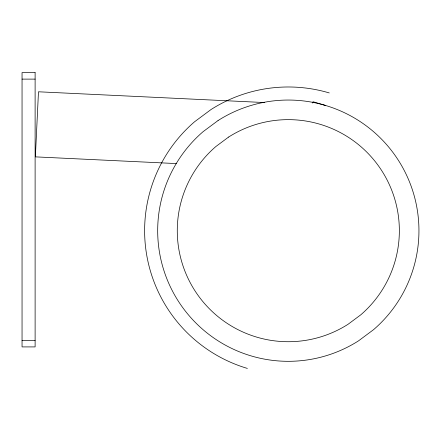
<?xml version="1.0" encoding="UTF-8"?>
<svg xmlns="http://www.w3.org/2000/svg" width="441" height="441" viewBox="0 0 441 441"><rect width="100%" height="100%" fill="white"/><g stroke="black" fill="none" stroke-linecap="round" stroke-linejoin="round"><path stroke-width="0.66" d="M312.63 103.056L313.022 101.739L325.546 105.46L324.196 105.399M22.05 79.115L35.115 79.115M22.05 340.38L35.115 340.38M264.71 102.566L38.477 91.789L35.374 156.864L176.345 163.578M247.368 368.417A143.7 143.7 0 0 1 194.58 121.76L211.035 109.533A143.7 143.7 0 0 1 329.267 92.941M218.063 120.542L203.103 131.666A130.635 130.635 0 0 0 183.473 308.612A130.635 130.635 0 0 0 358.572 340.816L373.527 329.692A130.635 130.635 0 0 0 393.157 152.746A130.635 130.635 0 0 0 218.063 120.542M228.603 137.063L215.886 146.517A111.038 111.038 0 0 0 199.2 296.92A111.038 111.038 0 0 0 348.032 324.295L360.749 314.841A111.038 111.038 0 0 0 377.43 164.438A111.038 111.038 0 0 0 228.603 137.063M35.115 72.583L22.05 72.583L22.05 346.913L35.115 346.913L35.115 72.583"/></g></svg>
